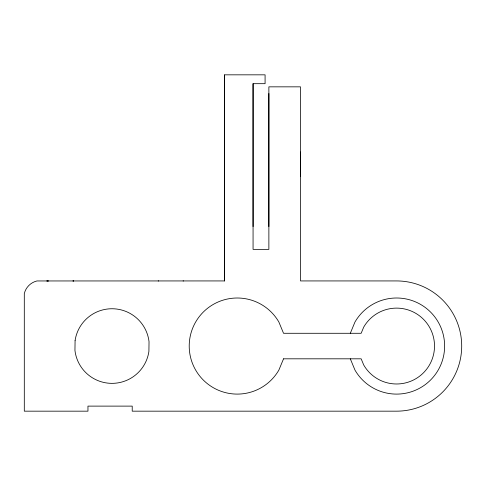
<?xml version="1.0" encoding="UTF-8"?>
<svg xmlns="http://www.w3.org/2000/svg" width="486" height="486" viewBox="0 0 486 486"><rect width="100%" height="100%" fill="white"/><g stroke="black" fill="none" stroke-linecap="round" stroke-linejoin="round"><path stroke-width="0.73" d="M224.617 280.932L224.617 74.832L265.083 74.832L265.083 83.683L253.066 83.683L253.066 249.367L268.873 249.367L268.873 86.842L300.488 86.842L300.506 280.932L396.582 280.932A65.118 65.118 0 0 1 461.7 346.05A65.118 65.118 0 0 1 396.582 411.168L132.216 411.168L132.216 406.114L87.96 406.114L87.96 411.168L24.306 411.168L24.3 293.599A17.095 17.095 0 0 1 36.942 280.957L224.617 280.932L224.617 74.832M253.066 226.591L253.066 83.683M268.873 226.591L268.873 93.494M300.488 176.649L300.488 151.99M350.309 333.287L354.968 322.03A48.047 48.047 0 0 1 427.467 309.242A48.047 48.047 0 0 1 427.467 382.859A48.047 48.047 0 0 1 354.968 370.077L350.309 358.814M47.403 280.969L46.954 280.969L48.734 280.969M158.236 280.944L158.667 280.944M183.094 280.938L183.526 280.938M75.081 340.692L74.947 350.424A37.3 37.3 0 0 0 148.904 351.414L149.032 341.676A37.3 37.3 0 0 0 75.075 340.692M283.538 358.814L278.873 370.077A48.047 48.047 0 0 1 206.38 382.859A48.047 48.047 0 0 1 206.38 309.242A48.047 48.047 0 0 1 278.873 322.03L283.538 333.287L361.159 333.287L363.728 327.084A37.932 37.932 0 0 1 420.967 316.993A37.932 37.932 0 0 1 420.967 375.107A37.932 37.932 0 0 1 363.728 365.016L361.159 358.814L283.538 358.814M73.508 280.963L73.052 280.963L73.508 280.963"/></g></svg>
